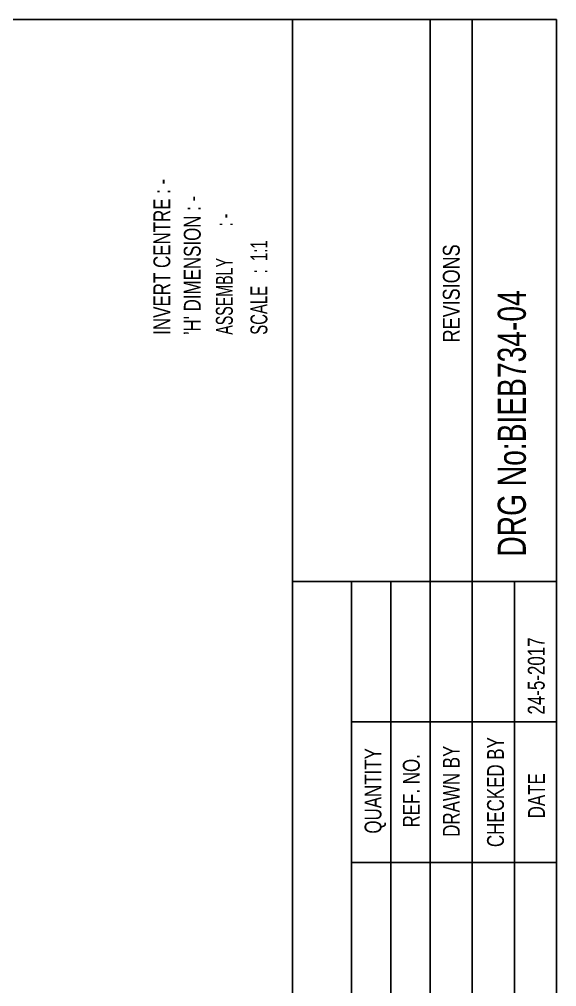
# Model space of a CAD drawing. Header units: millimetres. Extents: x 5 to 286, y 5 to 409.
# Drawn here: x 190.4 to 286, y 236.9 to 409 of the extents above; entities that cross this region are included whole.
import ezdxf

# ---------------------------------------------------------------- set-up
doc = ezdxf.new("R2010")
doc.units = ezdxf.units.MM
doc.header["$LTSCALE"] = 0.2
doc.layers.get('0').update_dxf_attribs({"lineweight": 15})
doc.layers.add('OUTLINE', color=7, linetype='Continuous', lineweight=25)
doc.layers.add('TEXT', color=2, linetype='Continuous')
doc.styles.add('SLDTEXTSTYLE0', font='TXT', dxfattribs={"width": 0.75})
doc.styles.add('SLDTEXTSTYLE3', font='TXT', dxfattribs={"width": 0.797872})
doc.styles.add('SLDTEXTSTYLE5', font='TXT', dxfattribs={"width": 0.660714})
doc.styles.add('SLDTEXTSTYLE6', font='TXT', dxfattribs={"width": 0.631579})

msp = doc.modelspace()

# ---------------------------------------------------------------- hatches: boundary and pattern name
h = msp.add_hatch()
h.set_pattern_fill('ANSI31', color=256, scale=15)
h.paths.add_polyline_path([(162.27, 298.18, 0.587009), (157.69, 295.63), (160.69, 295.63, -0.138998)])
h.paths.add_polyline_path([(198.52, 298.18, -0.138998), (200.09, 295.63), (203.09, 295.63, 0.587009)])

# ---------------------------------------------------------------- linework, layer by layer
at = {"layer": 'OUTLINE'}
for p, q in [((5, 409), (286, 409)), ((239, 409), (239, 5)), ((263.5, 96), (263.5, 409)), ((271, 309), (271, 409)), ((286, 409), (286, 5)), ((286, 309), (239, 309)), ((249.5, 309), (249.5, 156)), ((256.5, 156), (256.5, 309)), ((271, 156), (271, 309)), ((278.5, 309), (278.5, 96)), ((286, 284), (249.5, 284)), ((286, 259), (249.5, 259))]:
    msp.add_line(p, q, dxfattribs=at)

# ---------------------------------------------------------------- texts
at = {"layer": 'TEXT', "rotation": 90}
for s, insert, char_height, attachment_point, style in [('INVERT CENTRE : -', (214.27, 352.89), 3, 1, 'SLDTEXTSTYLE0'), ("'H' DIMENSION : -", (219.68, 352.89), 3, 1, 'SLDTEXTSTYLE0'), ('ASSEMBLY        : -', (225.39, 352.89), 3, 1, 'SLDTEXTSTYLE6'), ('SCALE   :  1:1', (231.54, 352.89), 3, 1, 'SLDTEXTSTYLE5'), ('REVISIONS', (265.76, 360.25), 3, 2, 'SLDTEXTSTYLE3'), ('{DRG No:BIEB734-04}', (275.52, 313.41), 5, 1, 'SLDTEXTSTYLE0'), ('24-5-2017', (280.87, 285.32), 3, 1, 'SLDTEXTSTYLE0'), ('CHECKED BY', (273.62, 271.52), 3, 2, 'SLDTEXTSTYLE0'), ('QUANTITY', (251.84, 271.74), 3, 2, 'SLDTEXTSTYLE0'), ('DRAWN BY', (265.76, 271.67), 3, 2, 'SLDTEXTSTYLE0'), ('REF. NO.', (258.65, 271.75), 3, 2, 'SLDTEXTSTYLE0'), ('DATE', (280.91, 270.87), 3, 2, 'SLDTEXTSTYLE0')]:
    msp.add_mtext(s, dxfattribs=dict(at, insert=insert, char_height=char_height, attachment_point=attachment_point, style=style))

doc.saveas('drawing.dxf')
